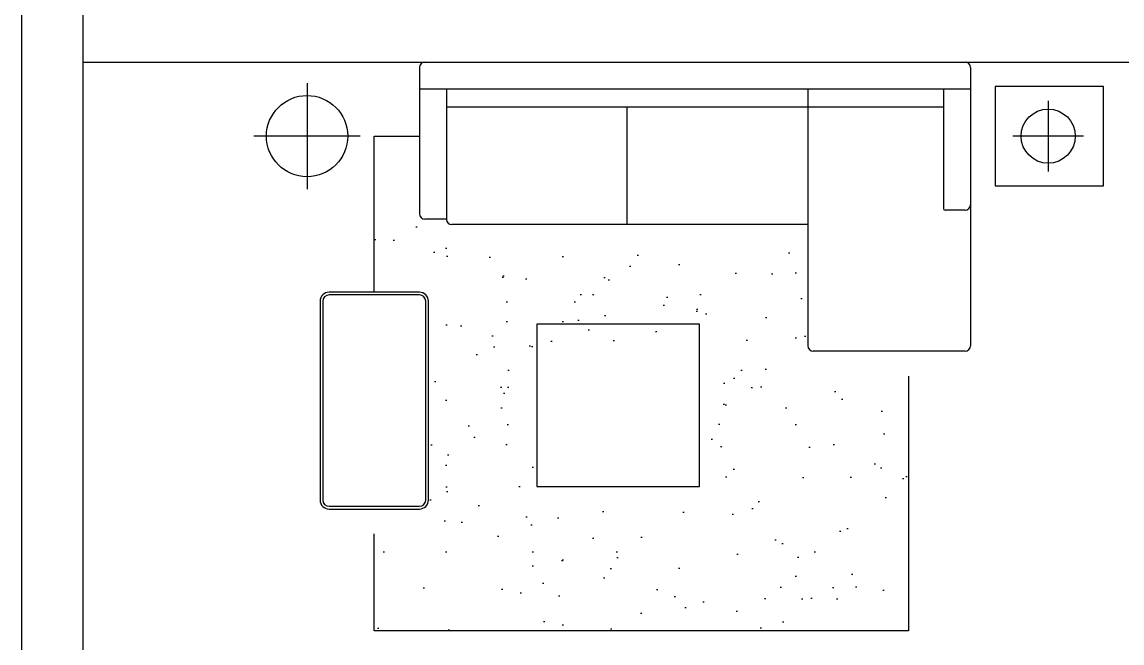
# Model space of a CAD drawing. Header units: inches. Extents: x 4.8 to 47.3, y 10 to 34.8.
# Drawn here: x 26.29 to 32.38, y 19.38 to 22.82 of the extents above; entities that cross this region are included whole.
import ezdxf

# ---------------------------------------------------------------- set-up
doc = ezdxf.new("R2010")
doc.units = ezdxf.units.IN
doc.header["$MEASUREMENT"] = 0
for name, color, linetype in [('02', 2, 'Continuous'), ('1', 1, 'Continuous'), ('4', 4, 'Continuous'), ('8', 8, 'Continuous'), ('kadrbm', 4, 'Continuous')]:
    doc.layers.add(name, color=color, linetype=linetype)

# ---------------------------------------------------------------- blocks, each defined once
blk = doc.blocks.new('kadrbm')
at = {"layer": 'kadrbm', "color": 4}
blk.add_lwpolyline([(0, 0), (0, 24.7972), (21, 24.7972), (21, 0), (0, 0)], close=True, dxfattribs=at)
blk.add_lwpolyline([(20.6631, 0.3257), (20.6631, 24.4603), (0.3369, 24.4603), (0.3369, 0.3257), (20.6631, 0.3257)], dxfattribs=at)

msp = doc.modelspace()

# ---------------------------------------------------------------- hatches: boundary and pattern name
at = {"layer": '8'}
h = msp.add_hatch(dxfattribs=at)
h.set_pattern_fill('SAND', color=256, scale=1.5, angle=270, style=0, pattern_type=2)
h.set_pattern_definition([(270, (1.5493, 61.257), (0.645, -0.885), [0, -0.36, 0, -0.48, 0, -0.84]), (280, (2.2393, 60.642), (1.245103, -0.49633), [0, -0.93, 0, -0.21, 0, -0.795]), (290, (2.0893, 61.152), (1.45592, -0.31611), [0, -0.645, 0, -0.435, 0, -0.945]), (300, (1.9393, 60.567), (1.198346, -0.035596), [0, -0.84, 0, -1.065, 0, -0.765]), (310, (1.7893, 60.822), (1.272839, -0.420125), [0, -0.615, 0, -0.495, 0, -0.855]), (320, (1.6393, 60.192), (0.93802, 0.231126), [0, -0.18, 0, -1.185, 0, -0.705]), (330, (1.4893, 60.477), (1.619673, 0.225356), [0, -0.225, 0, -0.705, 0, -0.81]), (340, (1.3393, 60.837), (0.856191, 0.422655), [0, -0.42, 0, -0.48, 0, -1.095]), (350, (1.1893, 60.732), (1.065233, 0.512815), [0, -0.54, 0, -0.645]), (360, (1.0393, 60.087), (0.69, 1.005), [0, -0.825, 0, -0.465, 0, -1.095]), (10, (1.1893, 61.347), (0.403309, 0.908841), [0, -0.42, 0, -0.87, 0, -0.99]), (20, (1.3393, 61.197), (0.743014, 0.940867), [0, -0.72, 0, -0.57, 0, -0.795]), (30, (1.4893, 61.047), (0.457317, 1.337904), [0, -0.99, 0, -0.315, 0, -1.14]), (40, (1.6393, 60.897), (-0.009125, 0.99098), [0, -0.57, 0, -0.21, 0, -1.17]), (50, (1.7893, 60.747), (-0.200213, 1.558257), [0, -0.165, 0, -0.87, 0, -0.72]), (60, (1.9393, 60.597), (-0.498836, 1.20599), [0, -0.42, 0, -0.495, 0, -0.96]), (70, (2.0893, 60.447), (-0.83256, 1.484265), [0, -0.885, 0, -0.36, 0, -0.615]), (80, (2.2393, 60.297), (-0.755199, 0.727186), [0, -0.57, 0, -0.33, 0, -1.155])])
h.paths.add_polyline_path([(30.6418, 20.8908), (30.6418, 21.5608), (28.6718, 21.5608, -0.414214), (28.6418, 21.5908), (28.5218, 21.5908, -0.414214), (28.4918, 21.6208), (28.4918, 22.0508), (28.3418, 22.0508), (28.3418, 21.7758), (28.2418, 21.7758), (28.2418, 21.1865), (28.4918, 21.1865, -0.414214), (28.5418, 21.1365), (28.5418, 20.0365, -0.414214), (28.4918, 19.9865), (28.2418, 19.9865), (28.2418, 19.4508), (31.1986, 19.4508), (31.1986, 20.8608), (30.6718, 20.8608, -0.414214)])
h.paths.add_polyline_path([(30.0418, 20.1108), (29.1418, 20.1108), (29.1418, 21.0108), (30.0418, 21.0108)], flags=16)
h.paths.add_polyline_path([(29.3944, 20.9158), (29.3944, 20.268), (29.909, 20.268), (29.909, 20.9158)], flags=8)

# ---------------------------------------------------------------- linework, layer by layer
at = {"layer": '02'}
for p, q in [((28.4918, 22.5689), (28.4918, 21.7589)), ((31.5418, 22.5689), (31.5418, 21.0289)), ((31.5418, 22.4489), (28.4918, 22.4489)), ((28.6418, 22.4489), (28.6418, 21.7289)), ((30.6418, 22.4489), (30.6418, 21.0289)), ((31.3918, 22.4489), (31.3918, 21.7889)), ((31.3918, 22.3489), (28.6418, 22.3489)), ((29.6418, 21.6989), (29.6418, 22.3489)), ((31.5118, 21.7789), (31.4018, 21.7789)), ((28.6418, 21.7289), (28.5218, 21.7289)), ((30.6418, 21.6989), (28.6718, 21.6989)), ((28.4918, 21.3246), (27.9918, 21.3246)), ((27.9418, 21.2746), (27.9418, 20.1746)), ((28.5418, 20.1746), (28.5418, 21.2746)), ((31.5118, 20.9989), (30.6718, 20.9989)), ((27.9918, 20.1246), (28.4918, 20.1246))]:
    msp.add_line(p, q, dxfattribs=at)
for points in [[(31.6783, 22.4639), (31.6783, 21.9139), (32.2783, 21.9139), (32.2783, 22.4639)], [(29.1418, 21.1489), (29.1418, 20.2489), (30.0418, 20.2489), (30.0418, 21.1489)]]:
    msp.add_lwpolyline(points, close=True, dxfattribs=at)
for centre, radius in [((27.8697, 22.1889), 0.225), ((31.9721, 22.1889), 0.15)]:
    msp.add_circle(centre, radius, dxfattribs=at)
for centre, radius, start, end in [((28.5218, 22.5689), 0.03, 90, 180), ((31.5118, 22.5689), 0.03, 0, 90), ((31.5118, 21.8089), 0.03, 270, 0), ((28.5218, 21.7589), 0.03, 180, 270), ((31.4018, 21.7889), 0.01, 180, 270), ((28.6718, 21.7289), 0.03, 180, 270), ((27.9918, 21.2746), 0.05, 90, 180), ((28.4918, 21.2746), 0.05, 0, 90), ((30.6718, 21.0289), 0.03, 180, 270), ((31.5118, 21.0289), 0.03, 270, 0), ((27.9918, 20.1746), 0.05, 180, 270), ((28.4918, 20.1746), 0.05, 270, 0)]:
    msp.add_arc(centre, radius, start, end, dxfattribs=at)
at = {"layer": '1'}
for p, q in [((27.8697, 22.4829), (27.8697, 21.8949)), ((31.9721, 22.3849), (31.9721, 21.9929)), ((28.1637, 22.1889), (27.5757, 22.1889)), ((32.1681, 22.1889), (31.7761, 22.1889)), ((27.9568, 21.2746), (27.9568, 20.1746)), ((28.4918, 21.3096), (27.9918, 21.3096)), ((28.5268, 20.1746), (28.5268, 21.2746)), ((27.9918, 20.1396), (28.4918, 20.1396))]:
    msp.add_line(p, q, dxfattribs=at)
for points in [[(28.2418, 21.3246), (28.2418, 22.1889), (28.4918, 22.1889)], [(31.1986, 20.8608), (31.1986, 19.4508), (28.2418, 19.4508), (28.2418, 19.9865)]]:
    msp.add_lwpolyline(points, dxfattribs=at)
for centre, start, end in [((27.9918, 21.2746), 90, 180), ((28.4918, 21.2746), 0, 90), ((27.9918, 20.1746), 180, 270), ((28.4918, 20.1746), 270, 0)]:
    msp.add_arc(centre, 0.035, start, end, dxfattribs=at)
at = {"layer": '4'}
msp.add_line((26.6285, 22.5989), (46.9547, 22.5989), dxfattribs=at)

# ---------------------------------------------------------------- block references
at = {"layer": 'kadrbm'}
msp.add_blockref('kadrbm', (26.2916, 10.0345), dxfattribs=at)

doc.saveas('drawing.dxf')
